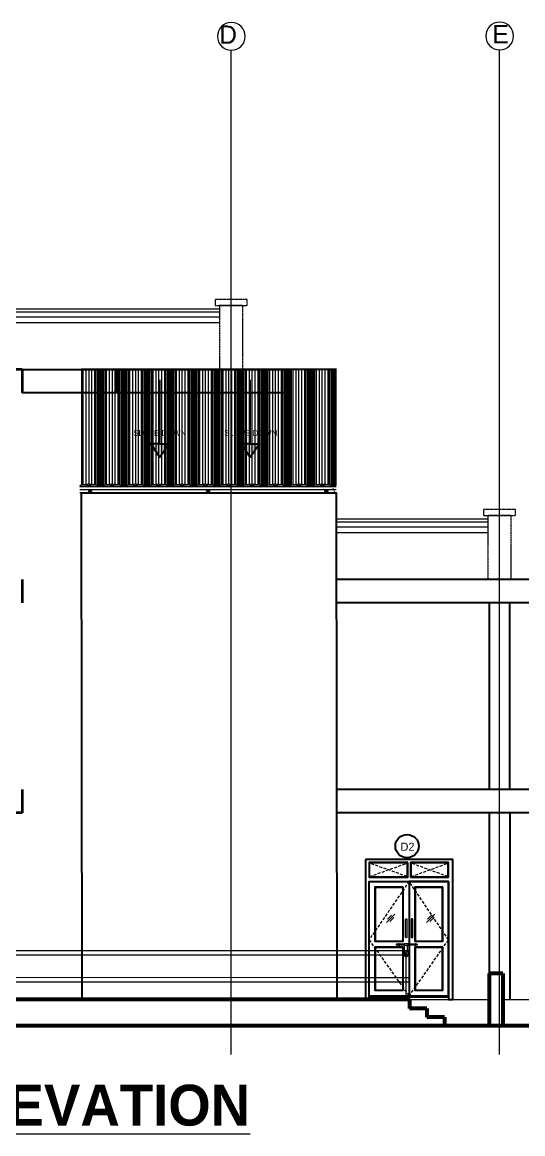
# Model space of a CAD drawing. Header units: inches. Extents: x -3071 to 2534411, y -17796 to 388172.
# Drawn here: x 1890064 to 1898648, y 162083 to 181138 of the extents above; entities that cross this region are included whole.
import ezdxf
from ezdxf.enums import TextEntityAlignment as Align

# ---------------------------------------------------------------- set-up
doc = ezdxf.new("R2010")
doc.units = ezdxf.units.IN
doc.header["$MEASUREMENT"] = 0
for name, pattern in [('ACAD_ISO08W100', [36, 24, -3, 6, -3]), ('DASHED', [0.75, 0.5, -0.25]), ('TRAZOS1', [0.15, 0.1, -0.05])]:
    doc.linetypes.add(name, pattern=pattern)
for name, color, linetype, lineweight in [('001-Archi- door window elevation', 92, 'Continuous', 25), ('001-Archi-hatch', 9, 'Continuous', 0), ('001-Archi-Opening Tags', 14, 'Continuous', 25), ('A .8 boundary line', 10, 'Continuous', 53), ('A 0.13 Text', 6, 'Continuous', 13), ('A 0.13 window elevation', 253, 'Continuous', 13), ('A 0.13parapet partition', 230, 'Continuous', 13), ('A 0.25 back line elevation', 20, 'Continuous', 25), ('A 0.35 front line elevation', 112, 'Continuous', 35), ('A 0.9 RAILING', 100, 'Continuous', 9), ('cen', 50, 'ACAD_ISO08W100', 5), ('DIM', 161, 'Continuous', 15), ('Grid Tag', 6, 'Continuous', 20)]:
    doc.layers.add(name, color=color, linetype=linetype, lineweight=lineweight)
doc.styles.add('Archi 100', font='GOTHIC.TTF', dxfattribs={"height": 200})
doc.styles.add('CG', font='GOTHIC.TTF', dxfattribs={"height": 40})
doc.styles.get("Standard").update_dxf_attribs({"font": 'GOTHIC.TTF'})

# ---------------------------------------------------------------- blocks, each defined once
blk = doc.blocks.new('A$C41BE75F4')
for p, q in [((-112, 98), (-144, 98)), ((-144, 98), (-144, 81)), ((-112, 81), (-144, 81)), ((-101, 98), (-112, 98)), ((-101, 81), (-112, 81)), ((-90, 107), (-101, 107)), ((-101, 98), (-101, 107)), ((-101, 98), (-101, 81)), ((-101, 81), (-101, 73)), ((-101, 71), (-101, 73)), ((-90, 73), (-101, 73)), ((-90, 71), (-101, 71)), ((-90, 98), (-90, 107)), ((-78, 98), (-90, 98)), ((-90, 98), (-90, 81)), ((-78, 81), (-90, 81)), ((-90, 81), (-90, 73)), ((-90, 71), (-90, 73)), ((-3, 98), (-78, 98)), ((-3, 81), (-78, 81)), ((57, 104), (-3, 104)), ((-3, 98), (-3, 104)), ((-3, 81), (-3, 98)), ((-3, 75), (-3, 81)), ((0, 75), (-3, 75)), ((-3, 75), (-3, 75)), ((0, 75), (-3, 75)), ((0, -32), (0, 75)), ((0, 75), (0, 75)), ((54, 75), (0, 75)), ((54, -32), (54, 75)), ((57, 75), (54, 75)), ((54, 75), (54, 75)), ((57, 75), (54, 75)), ((57, 98), (57, 104)), ((64, 98), (57, 98)), ((57, 98), (57, 98)), ((57, 98), (57, 81)), ((64, 81), (57, 81)), ((57, 81), (57, 81)), ((57, 75), (57, 81)), ((57, 75), (57, 75)), ((75, 107), (64, 107)), ((64, 98), (64, 107)), ((64, 98), (64, 81)), ((64, 81), (64, 73)), ((64, 71), (64, 73)), ((75, 73), (64, 73)), ((75, 71), (64, 71)), ((75, 98), (75, 107)), ((87, 98), (75, 98)), ((75, 98), (75, 81)), ((87, 81), (75, 81)), ((75, 81), (75, 73)), ((75, 71), (75, 73)), ((169, 98), (87, 98)), ((169, 81), (87, 81)), ((181, 98), (169, 98)), ((181, 81), (169, 81)), ((192, 107), (181, 107)), ((181, 98), (181, 107)), ((181, 98), (181, 81)), ((181, 81), (181, 73)), ((181, 71), (181, 73)), ((192, 73), (181, 73)), ((192, 71), (181, 71)), ((192, 98), (192, 107)), ((203, 98), (192, 98)), ((192, 98), (192, 81)), ((203, 81), (192, 81)), ((192, 81), (192, 73)), ((192, 71), (192, 73)), ((219, 98), (203, 98)), ((219, 81), (203, 81)), ((219, 98), (219, 81)), ((-7, -39), (-5, -39)), ((-7, -39), (-7, -82)), ((-7, -82), (-5, -83)), ((-7, -82), (-5, -83)), ((-7, -82), (-7, -82)), ((-5, -39), (-3, -38)), ((-5, -83), (-3, -83)), ((-5, -83), (-3, -83)), ((-3, -38), (-2, -37)), ((-3, -83), (-2, -84)), ((-3, -83), (-2, -84)), ((-2, -37), (-1, -36)), ((-2, -84), (-1, -86)), ((-2, -84), (-1, -86)), ((-1, -36), (0, -34)), ((-1, -86), (0, -87)), ((-1, -86), (0, -88)), ((0, -34), (0, -32)), ((0, -87), (0, -89)), ((0, -87), (0, -88)), ((0, -88), (0, -89)), ((0, -89), (0, -89)), ((0, -89), (0, -89)), ((1, -96), (0, -89)), ((1, -96), (0, -89)), ((0, -89), (0, -89)), ((4, -103), (1, -96)), ((4, -103), (1, -96)), ((1, -96), (1, -96)), ((8, -109), (4, -103)), ((8, -109), (4, -103)), ((14, -113), (8, -109)), ((14, -113), (8, -109)), ((20, -116), (14, -113)), ((20, -116), (14, -113)), ((27, -117), (20, -116)), ((27, -116), (20, -116)), ((33, -44), (22, -44)), ((22, -63), (22, -44)), ((22, -77), (22, -63)), ((33, -77), (22, -77)), ((34, -116), (27, -117)), ((34, -116), (27, -116)), ((33, -44), (33, -63)), ((33, -63), (33, -77)), ((41, -113), (34, -116)), ((41, -113), (34, -116)), ((47, -109), (41, -113)), ((47, -109), (41, -113)), ((51, -103), (47, -109)), ((51, -103), (47, -109)), ((54, -96), (51, -103)), ((54, -96), (51, -103)), ((55, -34), (54, -32)), ((54, -89), (55, -87)), ((54, -89), (55, -88)), ((54, -89), (54, -89)), ((54, -89), (54, -89)), ((54, -89), (54, -96)), ((54, -89), (54, -89)), ((54, -89), (54, -96)), ((54, -96), (54, -96)), ((55, -36), (55, -34)), ((56, -37), (55, -36)), ((55, -86), (56, -84)), ((55, -86), (56, -84)), ((55, -87), (55, -86)), ((55, -88), (55, -86)), ((55, -87), (55, -88)), ((58, -38), (56, -37)), ((56, -84), (58, -83)), ((56, -84), (58, -83)), ((60, -39), (58, -38)), ((58, -83), (60, -83)), ((58, -83), (60, -83)), ((61, -39), (60, -39)), ((60, -83), (61, -82)), ((60, -83), (61, -82)), ((61, -39), (61, -82)), ((61, -82), (61, -82))]:
    blk.add_line(p, q)
blk = doc.blocks.new('window tag')
blk.add_circle((0, 0), 200)
at = {"style": 'Archi 100', "flags": 1}
for tag, p in [('WIDTH', (15, 174.5)), ('HEIGHT', (-4.5, -348.5))]:
    blk.add_attdef(tag, p, '', height=200, dxfattribs=at)
at = {"style": 'Archi 100'}
blk.add_attdef('SYMBOL', text='', height=200, dxfattribs=at).set_placement((8, -10.5), align=Align.MIDDLE_CENTER)
blk = doc.blocks.new('grid')
at = {"layer": 'Grid Tag', "linetype": 'Continuous', "ltscale": 30}
blk.add_circle((51, 48), 264, dxfattribs=at)
blk.add_attdef('GRID', (-143, -93), '', height=200)

msp = doc.modelspace()

# ---------------------------------------------------------------- hatches: boundary and pattern name
at = {"layer": '001-Archi-hatch'}
h = msp.add_hatch(color=256, dxfattribs=at)
h.dxf.hatch_style = 1
h.set_gradient(color1=(51, 51, 51), tint=1, name='CYLINDER')
edge = h.paths.add_edge_path()
edge.add_arc((1896649.53, 165756.12), 12.5, 0, 180, ccw=False)
edge.add_line((1896662.03, 165756.12), (1896662.03, 165456.12))
edge.add_arc((1896649.53, 165456.12), 12.5, -180, 0, ccw=False)
edge.add_line((1896637.03, 165456.12), (1896637.03, 165756.12))
h = msp.add_hatch(color=256, dxfattribs=at)
h.dxf.hatch_style = 1
h.set_gradient(color1=(51, 51, 51), tint=1, name='CYLINDER')
edge = h.paths.add_edge_path()
edge.add_arc((1896749.53, 165756.12), 12.5, 0, 180)
edge.add_line((1896737.03, 165756.12), (1896737.03, 165456.12))
edge.add_arc((1896749.53, 165456.12), 12.5, 180, 360)
edge.add_line((1896762.03, 165456.12), (1896762.03, 165756.12))
h = msp.add_hatch(dxfattribs=at)
h.set_pattern_fill('ANSI31', color=256, scale=10, angle=45)
h.set_pattern_definition([(90, (1730151.449, 191226.289), (-1.25, 2e-16), [])])
h.paths.add_polyline_path([(1896012.53, 164433.07), (1897374.53, 164433.07), (1897374.53, 164443.07), (1896012.53, 164443.07)])
at = {"layer": 'A 0.25 back line elevation', "ltscale": 20}
for points in [[(1892553.96, 173871.41), (1892553.96, 173913.21), (1892424.47, 173913.21), (1892267.21, 173913.21), (1892424.47, 173676.47)], [(1892553.96, 173871.41), (1892581.73, 173913.21), (1892553.96, 173913.21)], [(1894105.25, 173871.41), (1894105.25, 173913.21), (1893975.76, 173913.21), (1893818.49, 173913.21), (1893975.76, 173676.47)], [(1894133.02, 173913.21), (1893975.76, 173913.21), (1893853.96, 173913.21), (1893853.96, 173859.81), (1893975.76, 173676.47)]]:
    msp.add_hatch(color=256, dxfattribs=at).paths.add_polyline_path(points)
at = {"layer": 'DIM', "ltscale": 20}
h = msp.add_hatch(dxfattribs=at)
h.set_pattern_fill('ANSI31', color=256, angle=90, style=0)
h.set_pattern_definition([(135, (2014945.73927, -98126.79814), (-0.08838834765, -0.08838834765), [])])
h.paths.add_polyline_path([(1891228.96, 173121.96, 1), (1891228.96, 173071.96, 1)])
h = msp.add_hatch(dxfattribs=at)
h.set_pattern_fill('ANSI31', color=256, angle=90, style=0)
h.set_pattern_definition([(135, (2016968.76292, -98126.79814), (-0.08838834765, -0.08838834765), [])])
h.paths.add_polyline_path([(1893251.98, 173121.96, 1), (1893251.98, 173071.96, 1)])
h = msp.add_hatch(dxfattribs=at)
h.set_pattern_fill('ANSI31', color=256, angle=90, style=0)
h.set_pattern_definition([(135, (2018995.73544, -98126.79814), (-0.08838834765, -0.08838834765), [])])
h.paths.add_polyline_path([(1895278.95, 173121.96, 1), (1895278.95, 173071.96, 1)])
for points in [[(1895396.31, 173149.25), (1895395.54, 173151.07), (1895393.8, 173148.19), (1895397.07, 173147.43)], [(1895396.31, 173181.93), (1895394.91, 173183.32), (1895394.38, 173180), (1895397.7, 173180.53)], [(1895415.17, 173096.58), (1895413.19, 173096.58), (1895415.17, 173093.86), (1895417.14, 173096.58)]]:
    msp.add_hatch(color=256, dxfattribs=at).paths.add_polyline_path(points)

# ---------------------------------------------------------------- linework, layer by layer
msp.add_lwpolyline([(1891078.96, 173071.96), (1895450, 173071.96), (1895456.97, 164383.07), (1891093.44, 164383.07)], close=True)
at = {"layer": '001-Archi- door window elevation'}
msp.add_line((1895949.53, 166783.07), (1895949.53, 164383.07), dxfattribs=at)
for points in [[(1897374.53, 164383.07), (1897449.53, 164383.07), (1897449.53, 166783.07), (1895949.53, 166783.07)], [(1896674.53, 166733.07), (1896012.53, 166733.07), (1896012.53, 166483.07), (1896674.53, 166483.07), (1896674.53, 166733.07)], [(1896724.53, 166483.07), (1897374.53, 166483.07), (1897374.53, 166733.07), (1896724.53, 166733.07), (1896724.53, 166483.07)], [(1895949.53, 164383.07), (1896012.53, 164383.07), (1896012.53, 166408.07), (1897374.53, 166408.07), (1897374.53, 164383.07)]]:
    msp.add_lwpolyline(points, dxfattribs=at)
for points in [[(1896699.53, 164443.07), (1896012.53, 164443.07), (1896012.53, 166408.07), (1896699.53, 166408.07)], [(1896699.53, 164443.07), (1897374.53, 164443.07), (1897374.53, 166408.07), (1896699.53, 166408.07)], [(1896599.53, 166308.07), (1896112.53, 166308.07), (1896112.53, 165383.07), (1896599.53, 165383.07)], [(1897274.53, 166308.07), (1896799.53, 166308.07), (1896799.53, 165383.07), (1897274.53, 165383.07)], [(1896599.53, 165283.07), (1896112.53, 165283.07), (1896112.53, 164543.07), (1896599.53, 164543.07)], [(1897274.53, 165283.07), (1896799.53, 165283.07), (1896799.53, 164543.07), (1897274.53, 164543.07)], [(1896012.53, 164433.07), (1897374.53, 164433.07), (1897374.53, 164443.07), (1896012.53, 164443.07)]]:
    msp.add_lwpolyline(points, close=True, dxfattribs=at)
at = {"layer": '001-Archi-hatch', "linetype": 'TRAZOS1', "ltscale": 500}
for p, q in [((1896022.53, 166493.07), (1896664.53, 166723.07)), ((1896664.53, 166493.07), (1896022.53, 166723.07)), ((1896734.53, 166493.07), (1897364.53, 166723.07)), ((1897364.53, 166493.07), (1896734.53, 166723.07))]:
    msp.add_line(p, q, dxfattribs=at)
at = {"layer": '001-Archi-hatch'}
for p, q in [((1896311.83, 165705.66), (1896453.25, 165847.08)), ((1896396.68, 165832.94), (1896325.97, 165762.23)), ((1896439.11, 165790.52), (1896368.4, 165719.8)), ((1896998.83, 165705.66), (1897140.25, 165847.08)), ((1897083.68, 165832.94), (1897012.97, 165762.23)), ((1897126.11, 165790.52), (1897055.4, 165719.8))]:
    msp.add_line(p, q, dxfattribs=at)
for points in [[(1896664.53, 166723.07), (1896022.53, 166723.07), (1896022.53, 166493.07), (1896664.53, 166493.07)], [(1896734.53, 166493.07), (1897364.53, 166493.07), (1897364.53, 166723.07), (1896734.53, 166723.07)], [(1896589.53, 166298.07), (1896122.53, 166298.07), (1896122.53, 165393.07), (1896589.53, 165393.07)], [(1897264.53, 166298.07), (1896809.53, 166298.07), (1896809.53, 165393.07), (1897264.53, 165393.07)], [(1896589.53, 165273.07), (1896122.53, 165273.07), (1896122.53, 164553.07), (1896589.53, 164553.07)], [(1897264.53, 165273.07), (1896809.53, 165273.07), (1896809.53, 164553.07), (1897264.53, 164553.07)]]:
    msp.add_lwpolyline(points, close=True, dxfattribs=at)
at = {"layer": '001-Archi-hatch', "linetype": 'TRAZOS1', "ltscale": 500}
msp.add_lwpolyline([(1896699.53, 166408.07), (1896012.53, 165408.07), (1896699.53, 164443.07), (1897374.53, 165408.07), (1896699.53, 166408.07)], dxfattribs=at)
at = {"layer": '001-Archi-hatch'}
for points in [[(1896637.03, 165756.12, -1), (1896662.03, 165756.12), (1896662.03, 165456.12, -1), (1896637.03, 165456.12)], [(1896762.03, 165756.12, 1), (1896737.03, 165756.12), (1896737.03, 165456.12, 1), (1896762.03, 165456.12)]]:
    msp.add_lwpolyline(points, format="xyb", close=True, dxfattribs=at)
at = {"layer": 'A .8 boundary line'}
for p, q in [((1898303.97, 164833.07), (1898073.97, 164833.07)), ((1898073.97, 164833.07), (1898073.97, 163933.07)), ((1898303.97, 164833.07), (1898303.97, 163933.07)), ((1896703.95, 164383.07), (1885948.96, 164383.07)), ((1896703.95, 164383.07), (1896703.95, 164233.07)), ((1897003.95, 164233.07), (1896703.95, 164233.07)), ((1897003.95, 164233.07), (1897003.95, 164083.07)), ((1897303.95, 164083.07), (1897003.95, 164083.07)), ((1897303.95, 164083.07), (1897303.95, 163933.07)), ((1905845.84, 163933.07), (1878778.97, 163933.07))]:
    msp.add_line(p, q, dxfattribs=at)
at = {"layer": 'A 0.13 window elevation', "linetype": 'DASHED', "ltscale": 0.005}
for points in [[(1893923.96, 176383.07), (1893373.96, 176383.07), (1893373.96, 176283.07), (1893923.96, 176283.07)], [(1893848.96, 176283.07), (1893448.96, 176283.07), (1893448.96, 175183.07), (1893848.96, 175183.07)], [(1898523.96, 172783.07), (1897973.96, 172783.07), (1897973.96, 172683.07), (1898523.96, 172683.07)], [(1898448.96, 172683.07), (1898048.96, 172683.07), (1898048.96, 171583.07), (1898448.96, 171583.07)]]:
    msp.add_lwpolyline(points, close=True, dxfattribs=at)
at = {"layer": 'A 0.13parapet partition', "ltscale": 20}
for p, q in [((1893448.96, 176083.07), (1889248.96, 176083.07)), ((1893448.96, 175983.07), (1889248.96, 175983.07)), ((1898048.96, 172483.07), (1895452.61, 172483.07)), ((1898048.96, 172383.07), (1895452.71, 172383.07)), ((1885948.96, 165223.4), (1895456.29, 165226.9)), ((1895456.16, 165223.4), (1896703.95, 165223.4)), ((1896648.95, 164383.07), (1896648.95, 165223.4)), ((1896648.95, 165223.4), (1896703.95, 165223.4)), ((1896703.95, 164383.07), (1896703.95, 165223.4)), ((1885948.96, 165148.4), (1895456.44, 165151.9)), ((1895456.23, 165148.4), (1896703.95, 165148.4)), ((1885948.96, 164761.91), (1895457.22, 164765.42)), ((1885948.96, 164686.91), (1895457.37, 164690.42)), ((1895456.6, 164761.91), (1896703.95, 164761.91)), ((1895456.68, 164686.91), (1896703.95, 164686.91))]:
    msp.add_line(p, q, dxfattribs=at)
at = {"layer": 'A 0.25 back line elevation', "ltscale": 20}
for p, q in [((1890063.96, 175183.07), (1894634.02, 175183.07)), ((1895454.92, 175183.07), (1891078.96, 175183.07)), ((1893829.92, 175183.07), (1894668.95, 175183.07)), ((1894634.02, 175183.07), (1894634.02, 174783.07)), ((1894668.95, 175183.07), (1894668.95, 174783.07)), ((1892424.47, 173913.21), (1892424.47, 175006.54)), ((1893975.76, 173913.21), (1893975.76, 175006.54)), ((1894634.02, 174783.07), (1890063.96, 174783.07)), ((1894668.95, 174783.07), (1893825, 174783.07)), ((1892424.47, 173913.21), (1892267.21, 173913.21)), ((1892267.21, 173913.21), (1892424.47, 173676.47)), ((1892424.47, 173913.21), (1892581.73, 173913.21)), ((1892581.73, 173913.21), (1892424.47, 173676.47)), ((1893975.76, 173913.21), (1893818.49, 173913.21)), ((1893818.49, 173913.21), (1893975.76, 173676.47)), ((1893975.76, 173913.21), (1894133.02, 173913.21)), ((1894133.02, 173913.21), (1893975.76, 173676.47)), ((1899263.96, 171583.07), (1895453.48, 171583.07)), ((1899263.96, 171183.07), (1895453.87, 171182.23)), ((1898073.18, 171183.07), (1898073.18, 167983.07)), ((1898423.18, 171183.07), (1898423.18, 167983.07)), ((1899263.96, 167983.07), (1895453.48, 167983.07)), ((1899263.96, 167583.07), (1895453.87, 167582.23)), ((1898073.97, 167583.07), (1898073.97, 164383.07)), ((1898423.97, 167583.07), (1898423.97, 164383.07))]:
    msp.add_line(p, q, dxfattribs=at)
at = {"layer": 'A 0.35 front line elevation'}
for p, q in [((1890063.96, 175183.07), (1880533.96, 175183.07)), ((1890063.96, 175183.07), (1890063.96, 174783.07)), ((1891693.96, 174783.07), (1891693.96, 175183.07)), ((1890063.96, 171583.07), (1890063.96, 171183.07)), ((1890063.96, 167983.07), (1890063.96, 167582.16)), ((1890063.96, 167582.16), (1886348.96, 167582.16))]:
    msp.add_line(p, q, dxfattribs=at)
at = {"layer": 'A 0.9 RAILING', "ltscale": 20}
for p, q in [((1893448.96, 176218.07), (1889248.96, 176218.07)), ((1893448.96, 176168.07), (1889248.96, 176168.07)), ((1898048.96, 172618.07), (1895452.48, 172618.07)), ((1898048.96, 172568.07), (1895452.53, 172568.07))]:
    msp.add_line(p, q, dxfattribs=at)
at = {"layer": 'cen', "ltscale": 2}
for p, q in [((1893648.96, 163444.26), (1893648.96, 180657.75)), ((1898248.96, 163444.26), (1898248.96, 180657.75))]:
    msp.add_line(p, q, dxfattribs=at)
at = {"layer": 'DIM', "ltscale": 20}
for p, q in [((1891078.96, 175183.07), (1891078.96, 173203.87)), ((1891103.96, 175183.07), (1891103.96, 173209.59)), ((1891153.96, 175183.07), (1891153.96, 173218.48)), ((1891203.96, 175183.07), (1891203.96, 173221.96)), ((1891253.96, 175183.07), (1891253.96, 173218.48)), ((1891303.96, 175183.07), (1891303.96, 173209.59)), ((1891328.96, 175183.07), (1891328.96, 173203.85)), ((1891353.96, 175183.07), (1891353.96, 173196.96)), ((1891363.96, 175183.07), (1891363.96, 173196.96)), ((1891373.96, 175183.07), (1891373.96, 173196.96)), ((1891383.96, 175183.07), (1891383.96, 173196.96)), ((1891393.96, 175183.07), (1891393.96, 173196.96)), ((1891403.96, 175183.07), (1891403.96, 173196.96)), ((1891413.96, 175183.07), (1891413.96, 173196.96)), ((1891423.96, 175183.07), (1891423.96, 173196.96)), ((1891433.96, 175183.07), (1891433.96, 173196.96)), ((1891443.96, 175183.07), (1891443.96, 173196.96)), ((1891453.96, 175183.07), (1891453.96, 173196.96)), ((1891478.96, 175183.07), (1891478.96, 173203.87)), ((1891503.96, 175183.07), (1891503.96, 173209.59)), ((1891553.96, 175183.07), (1891553.96, 173218.48)), ((1891603.96, 175183.07), (1891603.96, 173221.96)), ((1891653.96, 175183.07), (1891653.96, 173218.48)), ((1891703.96, 175183.07), (1891703.96, 173209.59)), ((1891728.96, 175183.07), (1891728.96, 173203.85)), ((1891753.96, 175183.07), (1891753.96, 173196.96)), ((1891763.96, 175183.07), (1891763.96, 173196.96)), ((1891773.96, 175183.07), (1891773.96, 173196.96)), ((1891783.96, 175183.07), (1891783.96, 173196.96)), ((1891793.96, 175183.07), (1891793.96, 173196.96)), ((1891803.96, 175183.07), (1891803.96, 173196.96)), ((1891813.96, 175183.07), (1891813.96, 173196.96)), ((1891823.96, 175183.07), (1891823.96, 173196.96)), ((1891833.96, 175183.07), (1891833.96, 173196.96)), ((1891843.96, 175183.07), (1891843.96, 173196.96)), ((1891853.96, 175183.07), (1891853.96, 173196.96)), ((1891878.96, 175183.07), (1891878.96, 173203.87)), ((1891903.96, 175183.07), (1891903.96, 173209.59)), ((1891953.96, 175183.07), (1891953.96, 173218.48)), ((1892003.96, 175183.07), (1892003.96, 173221.96)), ((1892053.96, 175183.07), (1892053.96, 173218.48)), ((1892103.96, 175183.07), (1892103.96, 173209.59)), ((1892128.96, 175183.07), (1892128.96, 173203.85)), ((1892153.96, 175183.07), (1892153.96, 173196.96)), ((1892163.96, 175183.07), (1892163.96, 173196.96)), ((1892173.96, 175183.07), (1892173.96, 173196.96)), ((1892183.96, 175183.07), (1892183.96, 173196.96)), ((1892193.96, 175183.07), (1892193.96, 173196.96)), ((1892203.96, 175183.07), (1892203.96, 173196.96)), ((1892213.96, 175183.07), (1892213.96, 173196.96)), ((1892223.96, 175183.07), (1892223.96, 173196.96)), ((1892233.96, 175183.07), (1892233.96, 173196.96)), ((1892243.96, 175183.07), (1892243.96, 173196.96)), ((1892253.96, 175183.07), (1892253.96, 173196.96)), ((1892278.96, 175183.07), (1892278.96, 173203.87)), ((1892303.96, 175183.07), (1892303.96, 173209.59)), ((1892353.96, 175183.07), (1892353.96, 173218.48)), ((1892403.96, 175183.07), (1892403.96, 173221.96)), ((1892453.96, 175183.07), (1892453.96, 173218.48)), ((1892503.96, 175183.07), (1892503.96, 173209.59)), ((1892528.96, 175183.07), (1892528.96, 173203.85)), ((1892553.96, 175183.07), (1892553.96, 173196.96)), ((1892563.96, 175183.07), (1892563.96, 173196.96)), ((1892573.96, 175183.07), (1892573.96, 173196.96)), ((1892583.96, 175183.07), (1892583.96, 173196.96)), ((1892593.96, 175183.07), (1892593.96, 173196.96)), ((1892603.96, 175183.07), (1892603.96, 173196.96)), ((1892613.96, 175183.07), (1892613.96, 173196.96)), ((1892623.96, 175183.07), (1892623.96, 173196.96)), ((1892633.96, 175183.07), (1892633.96, 173196.96)), ((1892643.96, 175183.07), (1892643.96, 173196.96)), ((1892653.96, 175183.07), (1892653.96, 173196.96)), ((1892678.96, 175183.07), (1892678.96, 173203.87)), ((1892703.96, 175183.07), (1892703.96, 173209.59)), ((1892753.96, 175183.07), (1892753.96, 173218.48)), ((1892803.96, 175183.07), (1892803.96, 173221.96)), ((1892853.96, 175183.07), (1892853.96, 173218.48)), ((1892903.96, 175183.07), (1892903.96, 173209.59)), ((1892928.96, 175183.07), (1892928.96, 173203.85)), ((1892953.96, 175183.07), (1892953.96, 173196.96)), ((1892963.96, 175183.07), (1892963.96, 173196.96)), ((1892973.96, 175183.07), (1892973.96, 173196.96)), ((1892983.96, 175183.07), (1892983.96, 173196.96)), ((1892993.96, 175183.07), (1892993.96, 173196.96)), ((1893003.96, 175183.07), (1893003.96, 173196.96)), ((1893013.96, 175183.07), (1893013.96, 173196.96)), ((1893023.96, 175183.07), (1893023.96, 173196.96)), ((1893033.96, 175183.07), (1893033.96, 173196.96)), ((1893043.96, 175183.07), (1893043.96, 173196.96)), ((1893053.96, 175183.07), (1893053.96, 173196.96)), ((1893078.96, 175183.07), (1893078.96, 173203.87)), ((1893103.96, 175183.07), (1893103.96, 173209.59)), ((1893153.96, 175183.07), (1893153.96, 173218.48)), ((1893203.96, 175183.07), (1893203.96, 173221.96)), ((1893253.96, 175183.07), (1893253.96, 173218.48)), ((1893303.96, 175183.07), (1893303.96, 173209.59)), ((1893328.96, 175183.07), (1893328.96, 173203.85)), ((1893353.96, 175183.07), (1893353.96, 173196.96)), ((1893363.96, 175183.07), (1893363.96, 173196.96)), ((1893373.96, 175183.07), (1893373.96, 173196.96)), ((1893383.96, 175183.07), (1893383.96, 173196.96)), ((1893393.96, 175183.07), (1893393.96, 173196.96)), ((1893403.96, 175183.07), (1893403.96, 173196.96)), ((1893413.96, 175183.07), (1893413.96, 173196.96)), ((1893423.96, 175183.07), (1893423.96, 173196.96)), ((1893433.96, 175183.07), (1893433.96, 173196.96)), ((1893443.96, 175183.07), (1893443.96, 173196.96)), ((1893453.96, 175183.07), (1893453.96, 173196.96)), ((1893478.96, 175183.07), (1893478.96, 173203.87)), ((1893503.96, 175183.07), (1893503.96, 173209.59)), ((1893553.96, 175183.07), (1893553.96, 173218.48)), ((1893603.96, 175183.07), (1893603.96, 173221.96)), ((1893653.96, 175183.07), (1893653.96, 173218.48)), ((1893703.96, 175183.07), (1893703.96, 173209.59)), ((1893728.96, 175183.07), (1893728.96, 173203.85)), ((1893753.96, 175183.07), (1893753.96, 173196.96)), ((1893763.96, 175183.07), (1893763.96, 173196.96)), ((1893773.96, 175183.07), (1893773.96, 173196.96)), ((1893783.96, 175183.07), (1893783.96, 173196.96)), ((1893793.96, 175183.07), (1893793.96, 173196.96)), ((1893803.96, 175183.07), (1893803.96, 173196.96)), ((1893813.96, 175183.07), (1893813.96, 173196.96)), ((1893823.96, 175183.07), (1893823.96, 173196.96)), ((1893833.96, 175183.07), (1893833.96, 173196.96)), ((1893843.96, 175183.07), (1893843.96, 173196.96)), ((1893853.96, 175183.07), (1893853.96, 173196.96)), ((1893878.96, 175183.07), (1893878.96, 173203.87)), ((1893903.96, 175183.07), (1893903.96, 173209.59)), ((1893953.96, 175183.07), (1893953.96, 173218.48)), ((1894003.96, 175183.07), (1894003.96, 173221.96)), ((1894053.96, 175183.07), (1894053.96, 173218.48)), ((1894103.96, 175183.07), (1894103.96, 173209.59)), ((1894128.96, 175183.07), (1894128.96, 173203.85)), ((1894153.96, 175183.07), (1894153.96, 173196.96)), ((1894163.96, 175183.07), (1894163.96, 173196.96)), ((1894173.96, 175183.07), (1894173.96, 173196.96)), ((1894183.96, 175183.07), (1894183.96, 173196.96)), ((1894193.96, 175183.07), (1894193.96, 173196.96)), ((1894203.96, 175183.07), (1894203.96, 173196.96)), ((1894213.96, 175183.07), (1894213.96, 173196.96)), ((1894223.96, 175183.07), (1894223.96, 173196.96)), ((1894233.96, 175183.07), (1894233.96, 173196.96)), ((1894243.96, 175183.07), (1894243.96, 173196.96)), ((1894253.96, 175183.07), (1894253.96, 173196.96)), ((1894278.96, 175183.07), (1894278.96, 173203.87)), ((1894303.96, 175183.07), (1894303.96, 173209.59)), ((1894353.96, 175183.07), (1894353.96, 173218.48)), ((1894403.96, 175183.07), (1894403.96, 173221.96)), ((1894453.96, 175183.07), (1894453.96, 173218.48)), ((1894503.96, 175183.07), (1894503.96, 173209.59)), ((1894528.96, 175183.07), (1894528.96, 173203.85)), ((1894553.96, 175183.07), (1894553.96, 173196.96)), ((1894563.96, 175183.07), (1894563.96, 173196.96)), ((1894573.96, 175183.07), (1894573.96, 173196.96)), ((1894583.96, 175183.07), (1894583.96, 173196.96)), ((1894593.96, 175183.07), (1894593.96, 173196.96)), ((1894603.96, 175183.07), (1894603.96, 173196.96)), ((1894613.96, 175183.07), (1894613.96, 173196.96)), ((1894623.96, 175183.07), (1894623.96, 173196.96)), ((1894633.96, 175183.07), (1894633.96, 173196.96)), ((1894643.96, 175183.07), (1894643.96, 173196.96)), ((1894653.96, 175183.07), (1894653.96, 173196.96)), ((1894678.96, 175183.07), (1894678.96, 173203.87)), ((1894703.96, 175183.07), (1894703.96, 173209.59)), ((1894753.96, 175183.07), (1894753.96, 173218.48)), ((1894803.96, 175183.07), (1894803.96, 173221.96)), ((1894853.96, 175183.07), (1894853.96, 173218.48)), ((1894903.96, 175183.07), (1894903.96, 173209.59)), ((1894928.96, 175183.07), (1894928.96, 173203.85)), ((1894953.96, 175183.07), (1894953.96, 173196.96)), ((1894963.96, 175183.07), (1894963.96, 173196.96)), ((1894973.96, 175183.07), (1894973.96, 173196.96)), ((1894983.96, 175183.07), (1894983.96, 173196.96)), ((1894993.96, 175183.07), (1894993.96, 173196.96)), ((1895003.96, 175183.07), (1895003.96, 173196.96)), ((1895013.96, 175183.07), (1895013.96, 173196.96)), ((1895023.96, 175183.07), (1895023.96, 173196.96)), ((1895033.96, 175183.07), (1895033.96, 173196.96)), ((1895043.96, 175183.07), (1895043.96, 173196.96)), ((1895053.96, 175183.07), (1895053.96, 173196.96)), ((1895078.96, 175183.07), (1895078.96, 173203.87)), ((1895103.96, 175183.07), (1895103.96, 173209.59)), ((1895153.96, 175183.07), (1895153.96, 173218.48)), ((1895203.96, 175183.07), (1895203.96, 173221.96)), ((1895253.96, 175183.07), (1895253.96, 173218.48)), ((1895303.96, 175183.07), (1895303.96, 173209.59)), ((1895328.96, 175183.07), (1895328.96, 173203.85)), ((1895353.96, 175183.07), (1895353.96, 173196.96)), ((1895363.96, 175183.07), (1895363.96, 173196.96)), ((1895373.96, 175183.07), (1895373.96, 173196.96)), ((1895383.96, 175183.07), (1895383.96, 173196.96)), ((1895393.96, 175183.07), (1895393.96, 173196.96)), ((1895403.96, 175183.07), (1895403.96, 173196.96)), ((1895413.96, 175183.07), (1895413.96, 173196.96)), ((1895423.96, 175183.07), (1895423.96, 173196.96)), ((1895433.96, 175183.07), (1895433.96, 173196.96)), ((1895443.96, 175183.07), (1895443.96, 173196.96)), ((1895450, 173171.96), (1891053.96, 173171.96)), ((1895450, 173121.96), (1891053.96, 173121.96)), ((1895450, 173071.96), (1891053.96, 173071.96)), ((1891453.96, 173196.96), (1891353.96, 173196.96)), ((1891853.96, 173196.96), (1891753.96, 173196.96)), ((1892253.96, 173196.96), (1892153.96, 173196.96)), ((1892653.96, 173196.96), (1892553.96, 173196.96)), ((1893053.96, 173196.96), (1892953.96, 173196.96)), ((1893453.96, 173196.96), (1893353.96, 173196.96)), ((1893853.96, 173196.96), (1893753.96, 173196.96)), ((1894253.96, 173196.96), (1894153.96, 173196.96)), ((1894653.96, 173196.96), (1894553.96, 173196.96)), ((1895053.96, 173196.96), (1894953.96, 173196.96)), ((1895450, 173196.96), (1895353.96, 173196.96)), ((1895395.54, 173151.07), (1895393.8, 173148.19)), ((1895397.07, 173147.43), (1895393.8, 173148.19)), ((1895394.91, 173183.32), (1895394.38, 173180)), ((1895397.7, 173180.53), (1895394.38, 173180)), ((1895396.31, 173181.93), (1895394.91, 173183.32)), ((1895396.31, 173149.25), (1895395.54, 173151.07)), ((1895396.31, 173181.93), (1895397.7, 173180.53)), ((1895396.31, 173149.25), (1895397.07, 173147.43)), ((1895415.17, 173096.58), (1895413.19, 173096.58)), ((1895413.19, 173096.58), (1895415.17, 173093.86)), ((1895415.17, 173096.58), (1895417.14, 173096.58)), ((1895417.14, 173096.58), (1895415.17, 173093.86)), ((1896703.95, 164833.07), (1896703.95, 164383.07)), ((1896703.95, 164383.07), (1898073.97, 164383.07)), ((1898073.97, 164383.07), (1898073.97, 163933.07)), ((1898303.97, 164383.07), (1898303.97, 163933.07)), ((1898303.97, 164383.07), (1899023.97, 164383.07))]:
    msp.add_line(p, q, dxfattribs=at)
for centre in [(1891228.96, 173096.96), (1893251.98, 173096.96), (1895278.95, 173096.96)]:
    msp.add_circle(centre, 25, dxfattribs=at)
for points in [[(1891053.96, 173196.96), (1891057.07, 173198.5), (1891066.3, 173200.81), (1891091.41, 173206.88), (1891107.4, 173210.52), (1891139.8, 173216.63), (1891156.21, 173219.11), (1891178.48, 173221.05), (1891184.15, 173221.42), (1891193.63, 173221.82), (1891197.42, 173221.91), (1891204.07, 173221.97), (1891206.91, 173221.96), (1891212.58, 173221.86), (1891215.41, 173221.77), (1891223.88, 173221.41), (1891229.5, 173221.04), (1891246.29, 173219.58), (1891257.39, 173218.14), (1891284.75, 173213.73), (1891300.9, 173210.38), (1891330.39, 173203.6), (1891343.78, 173200.27), (1891353.96, 173196.96)], [(1891453.96, 173196.96), (1891457.07, 173198.5), (1891466.3, 173200.81), (1891491.41, 173206.88), (1891507.4, 173210.52), (1891539.8, 173216.63), (1891556.21, 173219.11), (1891578.48, 173221.05), (1891584.15, 173221.42), (1891593.63, 173221.82), (1891597.42, 173221.91), (1891604.07, 173221.97), (1891606.91, 173221.96), (1891612.58, 173221.86), (1891615.41, 173221.77), (1891623.88, 173221.41), (1891629.5, 173221.04), (1891646.29, 173219.58), (1891657.39, 173218.14), (1891684.75, 173213.73), (1891700.9, 173210.38), (1891730.39, 173203.6), (1891743.78, 173200.27), (1891753.96, 173196.96)], [(1891853.96, 173196.96), (1891857.07, 173198.5), (1891866.3, 173200.81), (1891891.41, 173206.88), (1891907.4, 173210.52), (1891939.8, 173216.63), (1891956.21, 173219.11), (1891978.48, 173221.05), (1891984.15, 173221.42), (1891993.63, 173221.82), (1891997.42, 173221.91), (1892004.07, 173221.97), (1892006.91, 173221.96), (1892012.58, 173221.86), (1892015.41, 173221.77), (1892023.88, 173221.41), (1892029.5, 173221.04), (1892046.29, 173219.58), (1892057.39, 173218.14), (1892084.75, 173213.73), (1892100.9, 173210.38), (1892130.39, 173203.6), (1892143.78, 173200.27), (1892153.96, 173196.96)], [(1892253.96, 173196.96), (1892257.07, 173198.5), (1892266.3, 173200.81), (1892291.41, 173206.88), (1892307.4, 173210.52), (1892339.8, 173216.63), (1892356.21, 173219.11), (1892378.48, 173221.05), (1892384.15, 173221.42), (1892393.63, 173221.82), (1892397.42, 173221.91), (1892404.07, 173221.97), (1892406.91, 173221.96), (1892412.58, 173221.86), (1892415.41, 173221.77), (1892423.88, 173221.41), (1892429.5, 173221.04), (1892446.29, 173219.58), (1892457.39, 173218.14), (1892484.75, 173213.73), (1892500.9, 173210.38), (1892530.39, 173203.6), (1892543.78, 173200.27), (1892553.96, 173196.96)], [(1892653.96, 173196.96), (1892657.07, 173198.5), (1892666.3, 173200.81), (1892691.41, 173206.88), (1892707.4, 173210.52), (1892739.8, 173216.63), (1892756.21, 173219.11), (1892778.48, 173221.05), (1892784.15, 173221.42), (1892793.63, 173221.82), (1892797.42, 173221.91), (1892804.07, 173221.97), (1892806.91, 173221.96), (1892812.58, 173221.86), (1892815.41, 173221.77), (1892823.88, 173221.41), (1892829.5, 173221.04), (1892846.29, 173219.58), (1892857.39, 173218.14), (1892884.75, 173213.73), (1892900.9, 173210.38), (1892930.39, 173203.6), (1892943.78, 173200.27), (1892953.96, 173196.96)], [(1893053.96, 173196.96), (1893057.07, 173198.5), (1893066.3, 173200.81), (1893091.41, 173206.88), (1893107.4, 173210.52), (1893139.8, 173216.63), (1893156.21, 173219.11), (1893178.48, 173221.05), (1893184.15, 173221.42), (1893193.63, 173221.82), (1893197.42, 173221.91), (1893204.07, 173221.97), (1893206.91, 173221.96), (1893212.58, 173221.86), (1893215.41, 173221.77), (1893223.88, 173221.41), (1893229.5, 173221.04), (1893246.29, 173219.58), (1893257.39, 173218.14), (1893284.75, 173213.73), (1893300.9, 173210.38), (1893330.39, 173203.6), (1893343.78, 173200.27), (1893353.96, 173196.96)], [(1893453.96, 173196.96), (1893457.07, 173198.5), (1893466.3, 173200.81), (1893491.41, 173206.88), (1893507.4, 173210.52), (1893539.8, 173216.63), (1893556.21, 173219.11), (1893578.48, 173221.05), (1893584.15, 173221.42), (1893593.63, 173221.82), (1893597.42, 173221.91), (1893604.07, 173221.97), (1893606.91, 173221.96), (1893612.58, 173221.86), (1893615.41, 173221.77), (1893623.88, 173221.41), (1893629.5, 173221.04), (1893646.29, 173219.58), (1893657.39, 173218.14), (1893684.75, 173213.73), (1893700.9, 173210.38), (1893730.39, 173203.6), (1893743.78, 173200.27), (1893753.96, 173196.96)], [(1893853.96, 173196.96), (1893857.07, 173198.5), (1893866.3, 173200.81), (1893891.41, 173206.88), (1893907.4, 173210.52), (1893939.8, 173216.63), (1893956.21, 173219.11), (1893978.48, 173221.05), (1893984.15, 173221.42), (1893993.63, 173221.82), (1893997.42, 173221.91), (1894004.07, 173221.97), (1894006.91, 173221.96), (1894012.58, 173221.86), (1894015.41, 173221.77), (1894023.88, 173221.41), (1894029.5, 173221.04), (1894046.29, 173219.58), (1894057.39, 173218.14), (1894084.75, 173213.73), (1894100.9, 173210.38), (1894130.39, 173203.6), (1894143.78, 173200.27), (1894153.96, 173196.96)], [(1894253.96, 173196.96), (1894257.07, 173198.5), (1894266.3, 173200.81), (1894291.41, 173206.88), (1894307.4, 173210.52), (1894339.8, 173216.63), (1894356.21, 173219.11), (1894378.48, 173221.05), (1894384.15, 173221.42), (1894393.63, 173221.82), (1894397.42, 173221.91), (1894404.07, 173221.97), (1894406.91, 173221.96), (1894412.58, 173221.86), (1894415.41, 173221.77), (1894423.88, 173221.41), (1894429.5, 173221.04), (1894446.29, 173219.58), (1894457.39, 173218.14), (1894484.75, 173213.73), (1894500.9, 173210.38), (1894530.39, 173203.6), (1894543.78, 173200.27), (1894553.96, 173196.96)], [(1894653.96, 173196.96), (1894657.07, 173198.5), (1894666.3, 173200.81), (1894691.41, 173206.88), (1894707.4, 173210.52), (1894739.8, 173216.63), (1894756.21, 173219.11), (1894778.48, 173221.05), (1894784.15, 173221.42), (1894793.63, 173221.82), (1894797.42, 173221.91), (1894804.07, 173221.97), (1894806.91, 173221.96), (1894812.58, 173221.86), (1894815.41, 173221.77), (1894823.88, 173221.41), (1894829.5, 173221.04), (1894846.29, 173219.58), (1894857.39, 173218.14), (1894884.75, 173213.73), (1894900.9, 173210.38), (1894930.39, 173203.6), (1894943.78, 173200.27), (1894953.96, 173196.96)], [(1895053.96, 173196.96), (1895057.07, 173198.5), (1895066.3, 173200.81), (1895091.41, 173206.88), (1895107.4, 173210.52), (1895139.8, 173216.63), (1895156.21, 173219.11), (1895178.48, 173221.05), (1895184.15, 173221.42), (1895193.63, 173221.82), (1895197.42, 173221.91), (1895204.07, 173221.97), (1895206.91, 173221.96), (1895212.58, 173221.86), (1895215.41, 173221.77), (1895223.88, 173221.41), (1895229.5, 173221.04), (1895246.29, 173219.58), (1895257.39, 173218.14), (1895284.75, 173213.73), (1895300.9, 173210.38), (1895330.39, 173203.6), (1895343.78, 173200.27), (1895353.96, 173196.96)]]:
    msp.add_open_spline(points, degree=3, knots=[0, 0, 0, 0, 27.88739647, 27.88739647, 75.30040962, 75.30040962, 122.71342277, 122.71342277, 138.80803597, 138.80803597, 149.50924119, 149.50924119, 157.49015401, 157.49015401, 165.47106683, 165.47106683, 181.43289247, 181.43289247, 213.35654376, 213.35654376, 260.84151316, 260.84151316, 301.11315105, 301.11315105, 301.11315105, 301.11315105], dxfattribs=at)
for points in [[(1891053.96, 173171.96), (1891203.96, 173196.96), (1891353.96, 173171.96)], [(1891453.96, 173171.96), (1891603.96, 173196.96), (1891753.96, 173171.96)], [(1891853.96, 173171.96), (1892003.96, 173196.96), (1892153.96, 173171.96)], [(1892253.96, 173171.96), (1892403.96, 173196.96), (1892553.96, 173171.96)], [(1892653.96, 173171.96), (1892803.96, 173196.96), (1892953.96, 173171.96)], [(1893053.96, 173171.96), (1893203.96, 173196.96), (1893353.96, 173171.96)], [(1893453.96, 173171.96), (1893603.96, 173196.96), (1893753.96, 173171.96)], [(1893853.96, 173171.96), (1894003.96, 173196.96), (1894153.96, 173171.96)], [(1894253.96, 173171.96), (1894403.96, 173196.96), (1894553.96, 173171.96)], [(1894653.96, 173171.96), (1894803.96, 173196.96), (1894953.96, 173171.96)], [(1895053.96, 173171.96), (1895203.96, 173196.96), (1895353.96, 173171.96)]]:
    msp.add_spline(points, degree=3, dxfattribs=at)

# ---------------------------------------------------------------- block references
ref = msp.add_blockref('grid', (1893695.19, 180851.94), dxfattribs=dict(xscale=-0.8987445155798923, yscale=0.8987445155798923, zscale=0.8987445155798923))
ref.add_attrib('GRID', 'D', (1893442.22, 180768.16), dxfattribs={"height": 314.56})
ref = msp.add_blockref('grid', (1898297.31, 180857.38), dxfattribs=dict(xscale=-0.8987445155798923, yscale=0.8987445155798923, zscale=0.8987445155798923))
ref.add_attrib('GRID', 'E', (1898128.59, 180773.6), dxfattribs={"height": 314.56})
at = {"layer": '001-Archi-hatch'}
msp.add_blockref('A$C41BE75F4', (1896619.46, 165233.56), dxfattribs=at)
at = {"layer": '001-Archi-Opening Tags'}
ref = msp.add_blockref('window tag', (1896663.22, 167014.37), dxfattribs=at)
ref.add_attrib('SYMBOL', 'D2', dxfattribs={"layer": '0', "height": 140, "style": 'CG'}).set_placement((1896671.22, 167003.87), align=Align.MIDDLE_CENTER)

# ---------------------------------------------------------------- texts
at = {"layer": 'A 0.13 Text', "style": 'CG'}
for s, insert, char_height, width, attachment_point in [('SLOPE DOWN', (1891969.01, 174045.53), 100, 3931.4146, 7), ('SLOPE DOWN', (1893531.1, 174045.53), 100, 3931.4146, 7), ('{\\fCentury Gothic|b1|i0|c0|p34;\\LSIDE ELEVATION}', (1890071.92, 162568.28), 700, 13056.4847, 5)]:
    msp.add_mtext(s, dxfattribs=dict(at, insert=insert, char_height=char_height, width=width, attachment_point=attachment_point))

doc.saveas('drawing.dxf')
